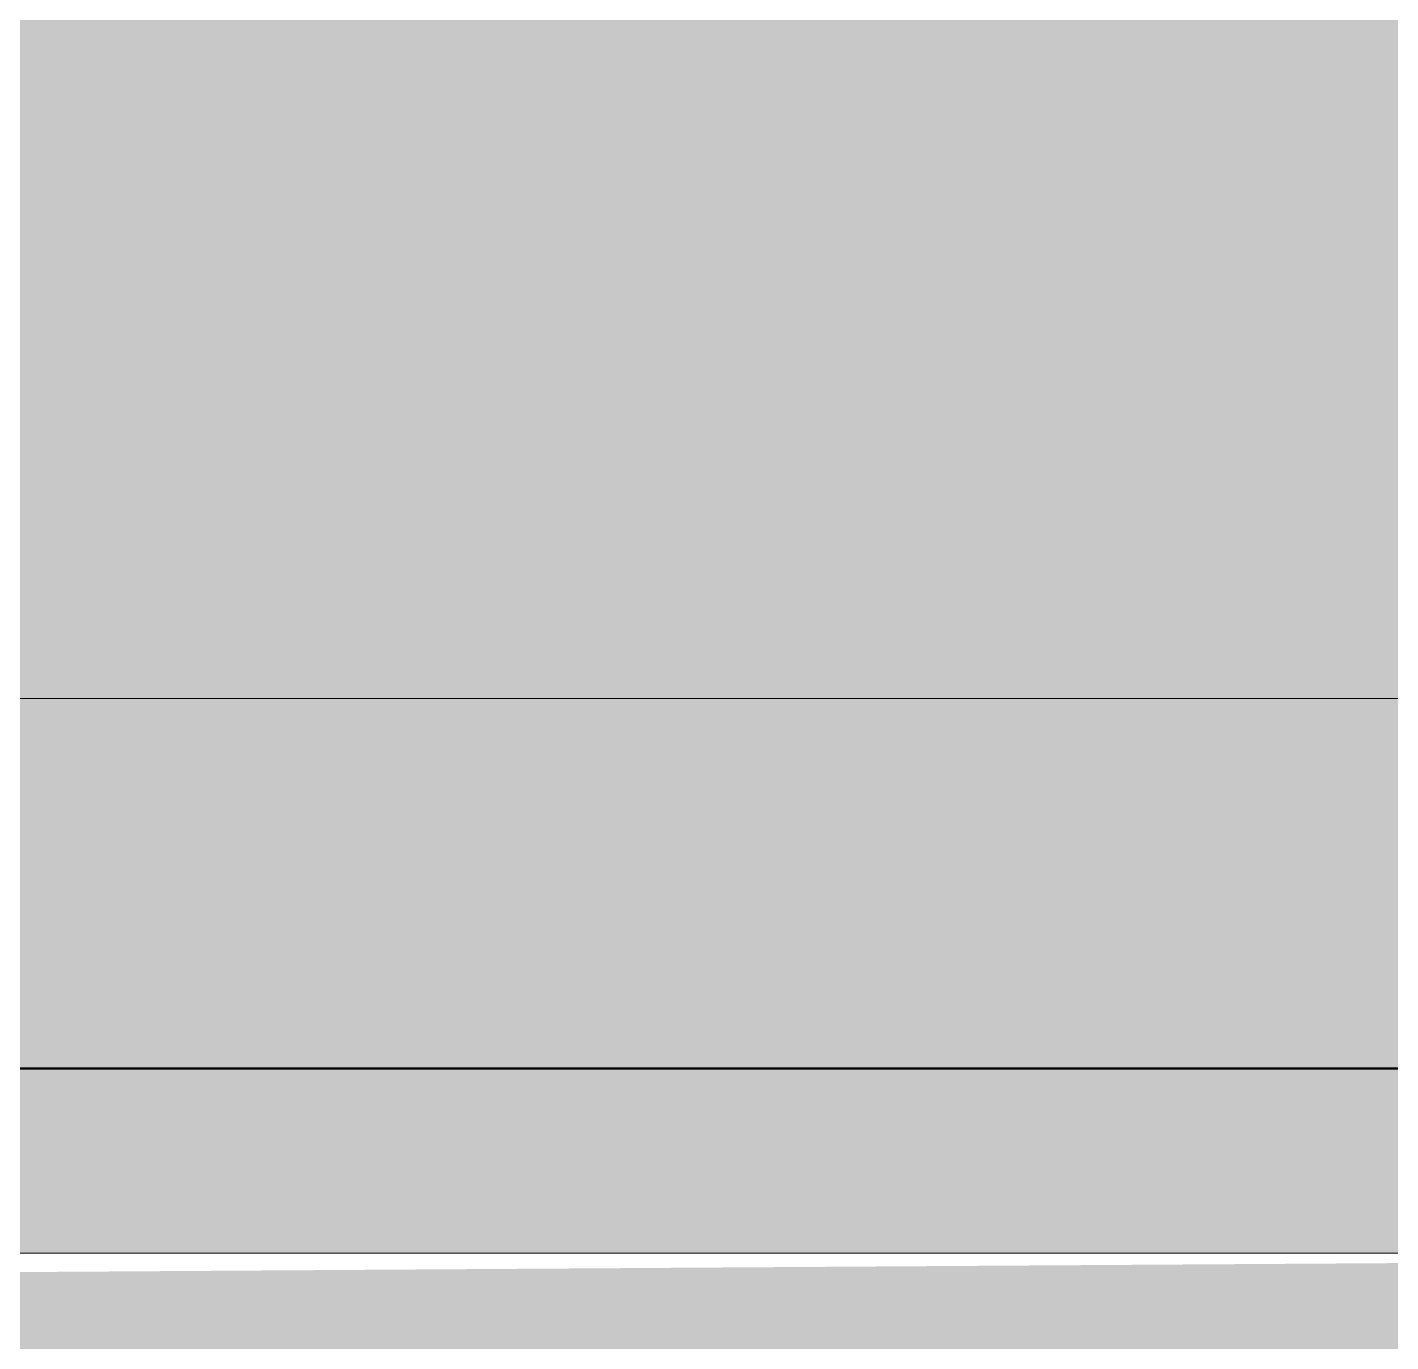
# Model space of a CAD drawing. Header units: millimetres. Extents: x -155050 to -36395, y -2753 to 7638.
# Drawn here: x -81505.84 to -81461.59, y -758.87 to -716.21 of the extents above; entities that cross this region are included whole.
import ezdxf

# ---------------------------------------------------------------- set-up
doc = ezdxf.new("R2010")
doc.units = ezdxf.units.MM
for name, pattern in [('IMPORT-DASHDOT', [11.176, 8.128, -1.524, 0, -1.524]), ('IMPORT-DASHED _2_', [9.652, 8.128, -1.524]), ('IMPORT-DĚLICÍ2 _2_', [15.875, 6.35, -3.175, 0, -3.175, 0, -3.175]), ('IMPORT-KANVBRDO', [20, 7, -6.5, 0, -6.5])]:
    doc.linetypes.add(name, pattern=pattern)
for name, color, linetype, lineweight, true_color in [('---1 - PBS PNP-1', 1, 'Continuous', 35, 0xff0000), ('00_pl_deštová voda oblast', 6, 'Continuous', 25, 0xff00ff), ('00_pL_hranice pozemku', 1, 'Continuous', 35, 0xff0000), ('00_pL_katastr-1', 150, 'Continuous', 35, 0x007fff), ('00_pL_KOTY 1500', 7, 'Continuous', 9, 0x260000), ('00_pL_objekt', 1, 'Continuous', 50, 0xff0000), ('00_pL_přípojka destova kanalizace-2', 7, 'Continuous', 35, 0x3f7f3f), ('212_HK_situace_03_dwg-1', 40, 'Continuous', 9, 0xffbf00), ('A-DOOR-5', 7, 'Continuous', 9, 0xf7f7ef), ('A-FLOR-LEVL-1', 7, 'Continuous', 9, 0x7f7f7f), ('hch budova-1', 7, 'Continuous', 9, 0x00a5a5), ('hch kanal-3', 30, 'IMPORT-KANVBRDO', 9, 0xff7f00), ('hch oploceni-1', 7, 'IMPORT-DĚLICÍ2 _2_', 9, 0x00a5a5), ('hch teren-1', 7, 'Continuous', 9, 0x00a5a5), ('hch tok-1', 7, 'Continuous', 9, 0x00a5a5), ('Obrys', 2, 'Continuous', 9, 0xffff00), ('Obrys-2', 1, 'IMPORT-DASHED _2_', 9, 0xff0000), ('Obrys-3', 5, 'Continuous', 9, 0x0000ff), ('Obrys-4', 5, 'IMPORT-DASHDOT', 9, 0x0000ff), ('PDF7_000 ISN KABELY NN', 9, 'Continuous', 9, 0x808080), ('PDF7_000 ISN SDĚL OPTIKA METALIKA CHRÁNIČKA PŘÍVOD', 9, 'Continuous', 9, 0x808080), ('PDF7_0V - Splašky výtlak zaměřeno', 9, 'Continuous', 9, 0x808080), ('PDF7_0V - Voda návrh', 9, 'Continuous', 9, 0x808080), ('PDF7_0V-návrh kanal dešťová', 7, 'Continuous', 9, 0x656565), ('PDF7_26', 9, 'Continuous', 9, 0x808080), ('PDF7_CKKOTY', 7, 'Continuous', 9, 0x260000), ('PDF7_GP Hraniční linie', 7, 'Continuous', 9, 0x0052a5), ('PDF7_GP Stromy', 7, 'Continuous', 9, 0x67a552), ('PDF7_GP Výšky bodů', 7, 'Continuous', 9, 0x0052a5), ('PDF7_ISS DEŠŤOVÁ KANALIZACE', 9, 'Continuous', 9, 0x808080), ('PDF7_POPIS_500', 1, 'Continuous', 9, 0xff0000), ('PDF7_Slezské Předměstí_646971$0$21900', 7, 'Continuous', 9, 0x002600), ('PDF7_VO_KABEL', 7, 'Continuous', 9, 0x7f6f3f), ('S-FSTN-1', 7, 'Continuous', 9, 0xbb502e), ('zed-1', 5, 'Continuous', 9, 0x0000ff)]:
    doc.layers.add(name, color=color, linetype=linetype, lineweight=lineweight, true_color=true_color)
for name, color, linetype, lineweight in [('0-1', 7, 'Continuous', 9), ('00_pL_KOTY', 7, 'Continuous', 9), ('00_pl_rozhrani ploch', 7, 'Continuous', 18), ('00_pL_stavajici objekty', 7, 'Continuous', 50), ('2966-1_navrh dispozice stroju-HK_02_dwg-1', 7, 'Continuous', 9), ('2966-1_navrh dispozice stroju-HK_dwg-1', 7, 'Continuous', 9), ('A-DOOR', 7, 'Continuous', 9), ('A-FLOR-LEVL', 7, 'Continuous', 9), ('HK_TEREN_SESAZENI_dwg-1', 7, 'Continuous', 9), ('Kóty', 7, 'Continuous', 9), ('PDF7_000 BOURÁNÍ', 7, 'Continuous', 9), ('S-FSTN', 7, 'Continuous', 9)]:
    doc.layers.add(name, color=color, linetype=linetype, lineweight=lineweight)

# ---------------------------------------------------------------- blocks, each defined once
blk = doc.blocks.new('Patní deska s ořezem - 388233-Řez 4')
at = {"layer": 'S-FSTN-1'}
for points in [[(-196863.289, -750), (-196843.19, -750), (-196843.19, -738), (-196995.69, -738), (-196995.056, -750), (-196868.19, -750)], [(-196907.211, -756), (-196868.19, -756), (-196868.19, -750), (-196995.69, -750), (-196995.056, -756), (-196951.133, -756)]]:
    blk.add_hatch(color=256, dxfattribs=at).paths.add_polyline_path(points)
at = {"layer": 'S-FSTN'}
for p, q in [((-196995.056, -738), (-196843.19, -738)), ((-196995.056, -750), (-196868.19, -750)), ((-196868.19, -756), (-196995.056, -756))]:
    blk.add_line(p, q, dxfattribs=at)
blk = doc.blocks.new('M_Vrata_ výsuvná_ sekční - 3000X4000 MM-499574-Řez 4')
at = {"layer": 'A-DOOR-5'}
blk.add_hatch(color=256, dxfattribs=at).paths.add_polyline_path([(-193437.349, -750), (-193133.19, -750), (-193133.19, -738), (-193008.091, -738), (-193008.091, -450), (-192979.197, -450), (-192979.197, 1700), (-192988.19, 1700), (-192988.19, 2750), (-196979.197, 2750), (-196979.197, -738), (-196843.19, -738), (-196843.19, -750), (-193788.728, -750)])
blk = doc.blocks.new('Rampa - Rampa-823350-Řez 4')
at = {"layer": 'A-FLOR-LEVL-1'}
blk.add_hatch(color=256, dxfattribs=at).paths.add_polyline_path([(-194491.485, -945.209), (-192988.19, -945.209), (-192988.19, -765.117), (-193008.091, -765.117), (-193008.091, -756), (-193108.19, -756), (-193108.19, -750), (-196868.19, -750), (-196868.19, -756), (-196988.19, -756.782), (-196988.19, -945.209), (-195896.998, -945.209)])
blk = doc.blocks.new('2966-1_navrh dispozice stroju-HK_dwg-867852-Řez 4')
at = {"layer": '0-1'}
for p, q in [((-194955.828, -750), (-197875.828, -750)), ((-197875.828, -750), (-194955.828, -750)), ((-194955.828, -750), (-197875.828, -750)), ((-197875.828, -750), (-196306.828, -750)), ((-194955.828, -750), (-197875.828, -750)), ((-194955.828, -750), (-197875.828, -750)), ((-194955.828, -750), (-197875.828, -750)), ((-194955.828, -750), (-197875.828, -750)), ((-194955.828, -750), (-197875.828, -750)), ((-194955.828, -750), (-197875.828, -750)), ((-194955.828, -750), (-197875.828, -750)), ((-194955.828, -750), (-197875.828, -750)), ((-194955.828, -750), (-197875.828, -750)), ((-194955.828, -750), (-197875.828, -750)), ((-194955.828, -750), (-197875.828, -750)), ((-194955.828, -750), (-197875.828, -750)), ((-197875.828, -750), (-194955.828, -750)), ((-196306.828, -750), (-197875.828, -750)), ((-194955.828, -750), (-197875.828, -750)), ((-194955.828, -750), (-197875.828, -750)), ((-194955.828, -750), (-197875.828, -750)), ((-194955.828, -750), (-197875.828, -750)), ((-194955.828, -750), (-197875.828, -750)), ((-194955.828, -750), (-197875.828, -750)), ((-194955.828, -750), (-197875.828, -750)), ((-194955.828, -750), (-197875.828, -750)), ((-194955.828, -750), (-197875.828, -750)), ((-194955.828, -750), (-197875.828, -750)), ((-194955.828, -750), (-197875.828, -750)), ((-194955.828, -750), (-197875.828, -750)), ((-197616.828, -750), (-194955.828, -750)), ((-197616.828, -750), (-194955.828, -750)), ((-196394.828, -750), (-197304.828, -750)), ((-197304.828, -750), (-196394.828, -750)), ((-197304.828, -750), (-196394.828, -750)), ((-197304.828, -750), (-196394.828, -750)), ((-196394.828, -750), (-197304.828, -750)), ((-197304.828, -750), (-196394.828, -750)), ((-197304.828, -750), (-196394.828, -750)), ((-197304.828, -750), (-196394.828, -750)), ((-197214.828, -750), (-196634.828, -750)), ((-196634.828, -750), (-197214.828, -750)), ((-197214.828, -750), (-196634.828, -750)), ((-196634.828, -750), (-197214.828, -750)), ((-196654.828, -750), (-197194.828, -750)), ((-196654.828, -750), (-197194.828, -750)), ((-196871.828, -750), (-197012.828, -750)), ((-197012.828, -750), (-196906.122, -750)), ((-196871.828, -750), (-197012.828, -750)), ((-197012.828, -750), (-196906.122, -750)), ((-196924.828, -750), (-196981.891, -750)), ((-196867.765, -750), (-196981.891, -750)), ((-196924.828, -750), (-196981.891, -750)), ((-196867.765, -750), (-196981.891, -750)), ((-196889.328, -750), (-196960.328, -750)), ((-196889.328, -750), (-196960.328, -750)), ((-196889.828, -750), (-196959.828, -750)), ((-196889.828, -750), (-196959.828, -750)), ((-196892.828, -750), (-196956.828, -750)), ((-196892.828, -750), (-196956.828, -750)), ((-196947.528, -750), (-196948.828, -750)), ((-196948.828, -750), (-196922.828, -750)), ((-196946.779, -750), (-196948.828, -750)), ((-196922.828, -750), (-196948.828, -750)), ((-196948.828, -750), (-196922.828, -750)), ((-196924.128, -750), (-196947.528, -750)), ((-196947.528, -750), (-196924.128, -750)), ((-196940.828, -750), (-196942.828, -750)), ((-196940.828, -750), (-196942.828, -750)), ((-196942.828, -750), (-196934.828, -750)), ((-196942.828, -750), (-196934.828, -750)), ((-196942.137, -750), (-196940.965, -750)), ((-196941.828, -750), (-196781.828, -750)), ((-196781.828, -750), (-196941.828, -750)), ((-196941.828, -750), (-196781.828, -750)), ((-196930.828, -750), (-196937.328, -750)), ((-196930.828, -750), (-196937.328, -750)), ((-196936.428, -750), (-196936.928, -750)), ((-196936.428, -750), (-196936.928, -750)), ((-196936.428, -750), (-196936.928, -750)), ((-196936.428, -750), (-196936.928, -750)), ((-196924.728, -750), (-196936.928, -750)), ((-196936.928, -750), (-196924.728, -750)), ((-196924.728, -750), (-196936.928, -750)), ((-196936.928, -750), (-196924.728, -750)), ((-196931.164, -750), (-196920.123, -750)), ((-196930.828, -750), (-196924.328, -750)), ((-196930.828, -750), (-196924.328, -750)), ((-196919.828, -750), (-196929.828, -750)), ((-196919.828, -750), (-196929.828, -750)), ((-196919.828, -750), (-196929.828, -750)), ((-196919.828, -750), (-196929.828, -750)), ((-196922.828, -750), (-196927.228, -750)), ((-196927.228, -750), (-196923.328, -750)), ((-196922.828, -750), (-196927.228, -750)), ((-196927.228, -750), (-196922.828, -750)), ((-196924.728, -750), (-196925.228, -750)), ((-196924.728, -750), (-196925.228, -750)), ((-196924.728, -750), (-196925.228, -750)), ((-196924.728, -750), (-196925.228, -750)), ((-196925.184, -750), (-196923.033, -750)), ((-196867.765, -750), (-196924.828, -750)), ((-196867.765, -750), (-196924.828, -750)), ((-196895.738, -750), (-196924.327, -750)), ((-196917.828, -750), (-196923.328, -750)), ((-196923.328, -750), (-196917.828, -750)), ((-196922.828, -750), (-196923.328, -750)), ((-196923.328, -750), (-196922.828, -750)), ((-196923.159, -750), (-196907.271, -750)), ((-196923.159, -750), (-196893.67, -750)), ((-196922.828, -750), (-196910.828, -750)), ((-196922.828, -750), (-196910.828, -750)), ((-196922.828, -750), (-196917.828, -750)), ((-196917.828, -750), (-196922.828, -750)), ((-196919.125, -750), (-196921.276, -750))]:
    blk.add_line(p, q, dxfattribs=at)
at = {"layer": '0-1', "flags": 128}
for points in [[(-196536.828, -750), (-196554.748, -750), (-197294.908, -750), (-197312.828, -750)], [(-196536.828, -750), (-196554.748, -750), (-197294.908, -750), (-197312.828, -750)], [(-197312.328, -750), (-197024.828, -750), (-196906.79, -750)], [(-196871.828, -750), (-197024.828, -750), (-197312.328, -750)], [(-197312.328, -750), (-197024.828, -750), (-196906.79, -750)], [(-196871.828, -750), (-197024.828, -750), (-197312.328, -750)], [(-197194.828, -750), (-196654.828, -750), (-196644.828, -750)], [(-197194.828, -750), (-196654.828, -750), (-196644.828, -750)], [(-197002.828, -750), (-196997.828, -750), (-196827.828, -750), (-196822.828, -750)], [(-197002.828, -750), (-196997.828, -750), (-196827.828, -750), (-196822.828, -750)], [(-197002.828, -750), (-196997.828, -750), (-196827.828, -750), (-196822.828, -750)], [(-197002.828, -750), (-196997.828, -750), (-196827.828, -750), (-196822.828, -750)], [(-196946.933, -750), (-196946.926, -750), (-196947.528, -750)], [(-196941.618, -750), (-196941.99, -750), (-196941.983, -750)], [(-196781.828, -750), (-196782.828, -750), (-196940.828, -750), (-196941.828, -750)], [(-196824.828, -750), (-196830.828, -750), (-196934.828, -750), (-196940.828, -750)], [(-196824.828, -750), (-196830.828, -750), (-196934.828, -750), (-196940.828, -750)], [(-196937.328, -750), (-196934.078, -750), (-196930.828, -750), (-196927.578, -750), (-196924.328, -750)], [(-196924.328, -750), (-196927.578, -750), (-196934.078, -750), (-196937.328, -750)], [(-196937.328, -750), (-196934.078, -750), (-196930.828, -750), (-196927.578, -750), (-196924.328, -750)], [(-196924.328, -750), (-196927.578, -750), (-196934.078, -750), (-196937.328, -750)], [(-196822.828, -750), (-196830.828, -750), (-196934.828, -750)], [(-196822.828, -750), (-196830.828, -750), (-196934.828, -750)], [(-196924.327, -750), (-196922.749, -750), (-196894.161, -750)], [(-196910.628, -750), (-196910.828, -750), (-196922.828, -750)]]:
    blk.add_lwpolyline(points, dxfattribs=at)
at = {"layer": '0-1'}
for points, knots in [([(-196941.983, -750), (-196941.983, -750), (-196942.008, -750), (-196942.084, -750), (-196942.161, -750), (-196942.254, -750), (-196942.361, -750), (-196942.477, -750), (-196942.6, -750), (-196942.729, -750), (-196942.86, -750), (-196942.993, -750), (-196943.126, -750), (-196943.258, -750), (-196943.39, -750), (-196943.52, -750), (-196943.649, -750), (-196943.776, -750), (-196943.902, -750), (-196944.027, -750), (-196944.151, -750), (-196944.274, -750), (-196944.397, -750), (-196944.519, -750), (-196944.642, -750), (-196944.765, -750), (-196944.889, -750), (-196945.014, -750), (-196945.14, -750), (-196945.267, -750), (-196945.396, -750), (-196945.526, -750), (-196945.658, -750), (-196945.79, -750), (-196945.923, -750), (-196946.056, -750), (-196946.187, -750), (-196946.316, -750), (-196946.439, -750), (-196946.556, -750), (-196946.662, -750), (-196946.755, -750), (-196946.832, -750), (-196946.909, -750), (-196946.933, -750), (-196946.933, -750)], [0, 0, 0, 0, 0.051648, 0.07743, 0.103121, 0.128643, 0.1539, 0.178793, 0.203228, 0.227133, 0.250455, 0.273168, 0.295266, 0.316763, 0.337688, 0.358085, 0.378003, 0.397498, 0.416632, 0.435469, 0.454073, 0.472511, 0.490848, 0.509152, 0.527489, 0.545927, 0.564531, 0.583368, 0.602502, 0.621997, 0.641915, 0.662312, 0.683237, 0.704734, 0.726832, 0.749545, 0.772867, 0.796772, 0.821207, 0.8461, 0.871357, 0.896879, 0.92257, 0.948352, 1, 1, 1, 1]), ([(-196943.478, -750), (-196943.577, -750), (-196943.718, -750), (-196943.902, -750), (-196944.027, -750), (-196944.151, -750), (-196944.274, -750), (-196944.397, -750), (-196944.519, -750), (-196944.642, -750), (-196944.765, -750), (-196944.889, -750), (-196945.014, -750), (-196945.14, -750), (-196945.267, -750), (-196945.396, -750), (-196945.526, -750), (-196945.658, -750), (-196945.79, -750), (-196945.923, -750), (-196946.056, -750), (-196946.187, -750), (-196946.316, -750), (-196946.439, -750), (-196946.556, -750), (-196946.662, -750), (-196946.755, -750), (-196946.832, -750), (-196946.909, -750), (-196946.933, -750), (-196946.933, -750)], [0, 0, 0, 0, 0.071222, 0.100718, 0.129755, 0.158434, 0.186856, 0.215124, 0.24334, 0.271608, 0.30003, 0.328709, 0.357746, 0.387242, 0.417295, 0.447999, 0.479441, 0.511699, 0.544837, 0.578902, 0.613914, 0.649866, 0.686716, 0.724385, 0.762757, 0.801692, 0.841036, 0.88064, 0.920383, 1, 1, 1, 1]), ([(-196946.933, -750), (-196946.933, -750), (-196946.925, -750), (-196946.889, -750), (-196946.832, -750), (-196946.755, -750), (-196946.662, -750), (-196946.556, -750), (-196946.439, -750), (-196946.316, -750), (-196946.187, -750), (-196946.056, -750), (-196945.923, -750), (-196945.79, -750), (-196945.658, -750), (-196945.526, -750), (-196945.396, -750), (-196945.267, -750), (-196945.14, -750), (-196945.014, -750), (-196944.889, -750), (-196944.765, -750), (-196944.642, -750), (-196944.519, -750), (-196944.397, -750), (-196944.274, -750), (-196944.151, -750), (-196944.027, -750), (-196943.902, -750), (-196943.776, -750), (-196943.649, -750), (-196943.52, -750), (-196943.39, -750), (-196943.258, -750), (-196943.126, -750), (-196942.993, -750), (-196942.86, -750), (-196942.729, -750), (-196942.6, -750), (-196942.477, -750), (-196942.361, -750), (-196942.254, -750), (-196942.161, -750), (-196942.084, -750), (-196942.027, -750), (-196941.991, -750), (-196941.983, -750), (-196941.983, -750)], [0.5, 0.5, 0.5, 0.5, 0.5129146, 0.525824, 0.5387148, 0.5515604, 0.5643215, 0.5769502, 0.5893964, 0.6016142, 0.6135665, 0.6252277, 0.636584, 0.6476329, 0.6583813, 0.6688442, 0.6790425, 0.6890013, 0.6987491, 0.7083162, 0.7177346, 0.7270366, 0.7362553, 0.745424, 0.754576, 0.7637447, 0.7729634, 0.7822654, 0.7916838, 0.8012509, 0.8109987, 0.8209575, 0.8311558, 0.8416187, 0.8523671, 0.863416, 0.8747723, 0.8864335, 0.8983858, 0.9106036, 0.9230498, 0.9356785, 0.9484396, 0.9612852, 0.974176, 0.9870854, 1, 1, 1, 1]), ([(-196941.983, -750), (-196941.983, -750), (-196941.991, -750), (-196942.027, -750), (-196942.084, -750), (-196942.161, -750), (-196942.254, -750), (-196942.361, -750), (-196942.477, -750), (-196942.6, -750), (-196942.729, -750), (-196942.86, -750), (-196942.993, -750), (-196943.126, -750), (-196943.258, -750), (-196943.39, -750), (-196943.52, -750), (-196943.649, -750), (-196943.776, -750), (-196943.902, -750), (-196944.027, -750), (-196944.151, -750), (-196944.274, -750), (-196944.397, -750), (-196944.519, -750), (-196944.642, -750), (-196944.765, -750), (-196944.889, -750), (-196945.014, -750), (-196945.14, -750), (-196945.267, -750), (-196945.396, -750), (-196945.526, -750), (-196945.658, -750), (-196945.79, -750), (-196945.923, -750), (-196946.056, -750), (-196946.187, -750), (-196946.316, -750), (-196946.439, -750), (-196946.556, -750), (-196946.662, -750), (-196946.755, -750), (-196946.832, -750), (-196946.889, -750), (-196946.925, -750), (-196946.933, -750), (-196946.933, -750)], [0, 0, 0, 0, 0.0129146, 0.025824, 0.0387148, 0.0515604, 0.0643215, 0.0769502, 0.0893964, 0.1016142, 0.1135665, 0.1252277, 0.136584, 0.1476329, 0.1583813, 0.1688442, 0.1790425, 0.1890013, 0.1987491, 0.2083162, 0.2177346, 0.2270366, 0.2362553, 0.245424, 0.254576, 0.2637447, 0.2729634, 0.2822654, 0.2916838, 0.3012509, 0.3109987, 0.3209575, 0.3311558, 0.3416187, 0.3523671, 0.363416, 0.3747723, 0.3864335, 0.3983858, 0.4106036, 0.4230498, 0.4356785, 0.4484396, 0.4612852, 0.474176, 0.4870854, 0.5, 0.5, 0.5, 0.5]), ([(-196942.918, -750), (-196942.986, -750), (-196943.099, -750), (-196943.258, -750), (-196943.39, -750), (-196943.52, -750), (-196943.649, -750), (-196943.776, -750), (-196943.902, -750), (-196944.027, -750), (-196944.151, -750), (-196944.274, -750), (-196944.397, -750), (-196944.519, -750), (-196944.642, -750), (-196944.765, -750), (-196944.889, -750), (-196945.014, -750), (-196945.14, -750), (-196945.267, -750), (-196945.396, -750), (-196945.526, -750), (-196945.658, -750), (-196945.79, -750), (-196945.923, -750), (-196946.056, -750), (-196946.187, -750), (-196946.316, -750), (-196946.439, -750), (-196946.556, -750), (-196946.662, -750), (-196946.755, -750), (-196946.832, -750), (-196946.889, -750), (-196946.925, -750), (-196946.937, -750), (-196946.925, -750), (-196946.889, -750), (-196946.832, -750), (-196946.755, -750), (-196946.662, -750), (-196946.556, -750), (-196946.439, -750), (-196946.316, -750), (-196946.187, -750), (-196946.056, -750), (-196945.923, -750), (-196945.79, -750), (-196945.658, -750), (-196945.526, -750), (-196945.396, -750), (-196945.267, -750), (-196945.14, -750), (-196945.014, -750), (-196944.889, -750), (-196944.765, -750), (-196944.642, -750), (-196944.519, -750), (-196944.397, -750), (-196944.274, -750), (-196944.151, -750), (-196944.027, -750), (-196943.902, -750), (-196943.776, -750), (-196943.649, -750), (-196943.52, -750), (-196943.39, -750), (-196943.258, -750), (-196943.126, -750), (-196942.993, -750), (-196942.86, -750), (-196942.729, -750), (-196942.6, -750), (-196942.477, -750), (-196942.361, -750), (-196942.254, -750), (-196942.161, -750), (-196942.084, -750), (-196942.008, -750), (-196941.983, -750), (-196941.983, -750)], [0, 0, 0, 0, 0.020157, 0.032513, 0.044541, 0.056264, 0.067712, 0.078918, 0.089916, 0.100743, 0.111436, 0.122034, 0.132573, 0.143094, 0.153634, 0.164232, 0.174925, 0.185752, 0.19675, 0.207955, 0.219403, 0.231127, 0.243155, 0.25551, 0.268212, 0.281266, 0.294672, 0.308412, 0.322457, 0.336764, 0.351281, 0.365951, 0.380718, 0.395536, 0.410376, 0.425223, 0.440069, 0.454909, 0.469727, 0.484494, 0.499164, 0.513681, 0.527989, 0.542034, 0.555773, 0.569179, 0.582233, 0.594935, 0.607291, 0.619318, 0.631042, 0.64249, 0.653696, 0.664694, 0.67552, 0.686214, 0.696811, 0.707351, 0.717872, 0.728412, 0.739009, 0.749702, 0.760529, 0.771527, 0.782733, 0.794181, 0.805904, 0.817932, 0.830288, 0.842989, 0.856044, 0.869449, 0.883189, 0.897234, 0.911542, 0.926059, 0.940729, 0.955495, 0.970314, 1, 1, 1, 1]), ([(-196928.329, -750), (-196928.424, -750), (-196928.634, -750), (-196929.017, -750), (-196929.345, -750), (-196929.704, -750), (-196930.086, -750), (-196930.483, -750), (-196930.889, -750), (-196931.299, -750), (-196931.71, -750), (-196932.12, -750), (-196932.527, -750), (-196932.929, -750), (-196933.328, -750), (-196933.721, -750), (-196934.111, -750), (-196934.496, -750), (-196934.879, -750), (-196935.26, -750), (-196935.639, -750), (-196936.017, -750), (-196936.397, -750), (-196936.777, -750), (-196937.16, -750), (-196937.546, -750), (-196937.935, -750), (-196938.329, -750), (-196938.727, -750), (-196939.129, -750), (-196939.536, -750), (-196939.946, -750), (-196940.357, -750), (-196940.768, -750), (-196941.173, -750), (-196941.57, -750), (-196941.952, -750), (-196942.311, -750), (-196942.639, -750), (-196942.927, -750), (-196943.165, -750), (-196943.402, -750), (-196943.478, -750), (-196943.478, -750)], [0, 0, 0, 0, 0.053614, 0.080545, 0.107196, 0.133463, 0.159247, 0.184471, 0.209081, 0.233048, 0.256365, 0.279049, 0.301129, 0.322652, 0.343669, 0.364241, 0.384431, 0.404308, 0.423939, 0.443394, 0.462743, 0.482058, 0.501407, 0.520862, 0.540493, 0.56037, 0.58056, 0.601132, 0.622149, 0.643672, 0.665752, 0.688436, 0.711753, 0.73572, 0.760329, 0.785554, 0.811338, 0.837604, 0.864256, 0.891187, 0.918296, 0.945501, 1, 1, 1, 1]), ([(-196930.027, -750), (-196930.3, -750), (-196930.72, -750), (-196931.299, -750), (-196931.71, -750), (-196932.12, -750), (-196932.527, -750), (-196932.929, -750), (-196933.328, -750), (-196933.721, -750), (-196934.111, -750), (-196934.496, -750), (-196934.879, -750), (-196935.26, -750), (-196935.639, -750), (-196936.017, -750), (-196936.397, -750), (-196936.777, -750), (-196937.16, -750), (-196937.546, -750), (-196937.935, -750), (-196938.329, -750), (-196938.727, -750), (-196939.129, -750), (-196939.536, -750), (-196939.946, -750), (-196940.357, -750), (-196940.768, -750), (-196941.173, -750), (-196941.57, -750), (-196941.952, -750), (-196942.311, -750), (-196942.639, -750), (-196942.927, -750), (-196943.165, -750), (-196943.343, -750), (-196943.453, -750), (-196943.491, -750), (-196943.453, -750), (-196943.343, -750), (-196943.165, -750), (-196942.927, -750), (-196942.639, -750), (-196942.311, -750), (-196941.952, -750), (-196941.57, -750), (-196941.173, -750), (-196940.768, -750), (-196940.357, -750), (-196939.946, -750), (-196939.536, -750), (-196939.129, -750), (-196938.727, -750), (-196938.329, -750), (-196937.935, -750), (-196937.546, -750), (-196937.16, -750), (-196936.777, -750), (-196936.397, -750), (-196936.017, -750), (-196935.639, -750), (-196935.26, -750), (-196934.879, -750), (-196934.496, -750), (-196934.111, -750), (-196933.721, -750), (-196933.24, -750), (-196932.891, -750), (-196932.675, -750)], [0, 0, 0, 0, 0.035264, 0.050865, 0.066043, 0.080809, 0.095182, 0.109192, 0.122872, 0.136263, 0.149406, 0.162344, 0.175123, 0.187787, 0.200382, 0.212955, 0.22555, 0.238214, 0.250993, 0.263931, 0.277074, 0.290465, 0.304146, 0.318155, 0.332529, 0.347294, 0.362472, 0.378073, 0.394092, 0.410512, 0.427296, 0.444393, 0.461742, 0.479272, 0.496919, 0.514627, 0.532361, 0.550103, 0.567844, 0.585578, 0.603287, 0.620933, 0.638463, 0.655812, 0.67291, 0.689694, 0.706113, 0.722133, 0.737733, 0.752911, 0.767677, 0.78205, 0.79606, 0.809741, 0.823132, 0.836274, 0.849213, 0.861991, 0.874655, 0.887251, 0.899823, 0.912418, 0.925082, 0.937861, 0.950799, 0.963942, 0.977333, 1, 1, 1, 1]), ([(-196941.983, -750), (-196941.983, -750), (-196941.983, -750), (-196941.984, -750), (-196941.985, -750), (-196941.987, -750), (-196941.988, -750), (-196941.99, -750), (-196941.992, -750), (-196941.995, -750), (-196941.998, -750), (-196942, -750)], [0, 0, 0, 0, 0.181821, 0.272731, 0.363641, 0.454552, 0.545461, 0.636371, 0.72728, 0.818188, 1, 1, 1, 1]), ([(-196910.984, -750), (-196911.042, -750), (-196911.181, -750), (-196911.434, -750), (-196911.771, -750), (-196912.177, -750), (-196912.632, -750), (-196913.106, -750), (-196913.649, -750), (-196914.315, -750), (-196915.155, -750), (-196916.097, -750), (-196917.066, -750), (-196917.993, -750), (-196918.869, -750), (-196919.691, -750), (-196920.461, -750), (-196921.179, -750), (-196921.884, -750), (-196922.605, -750), (-196923.369, -750), (-196924.138, -750), (-196924.882, -750), (-196925.578, -750), (-196926.236, -750), (-196926.865, -750), (-196927.472, -750), (-196928.064, -750), (-196928.646, -750), (-196929.221, -750), (-196929.766, -750), (-196930.261, -750), (-196930.687, -750), (-196931.067, -750), (-196931.417, -750), (-196931.749, -750), (-196932.055, -750), (-196932.323, -750), (-196932.537, -750), (-196932.678, -750), (-196932.722, -750), (-196932.671, -750), (-196932.561, -750), (-196932.419, -750), (-196932.252, -750), (-196932.043, -750), (-196931.806, -750), (-196931.566, -750), (-196931.354, -750), (-196931.222, -750), (-196931.164, -750)], [0, 0, 0, 0, 0.0034576, 0.0080727, 0.0138547, 0.0208152, 0.0278097, 0.0348394, 0.041899, 0.0513324, 0.0630819, 0.0770406, 0.0907088, 0.1039618, 0.1167129, 0.1289154, 0.1405568, 0.1516503, 0.1622267, 0.173889, 0.1865478, 0.2001564, 0.2131453, 0.2256785, 0.2379131, 0.25, 0.2620869, 0.2743215, 0.2868547, 0.2998436, 0.3134522, 0.326111, 0.3377733, 0.3483497, 0.3594432, 0.3710846, 0.3832871, 0.3960382, 0.4092912, 0.4229594, 0.4369181, 0.4486676, 0.458101, 0.4651606, 0.4721903, 0.4791848, 0.4861453, 0.4919273, 0.4965424, 0.5, 0.5, 0.5, 0.5]), ([(-196931.164, -750), (-196931.106, -750), (-196930.967, -750), (-196930.714, -750), (-196930.377, -750), (-196929.971, -750), (-196929.516, -750), (-196929.042, -750), (-196928.499, -750), (-196927.833, -750), (-196926.993, -750), (-196926.051, -750), (-196925.082, -750), (-196924.155, -750), (-196923.279, -750), (-196922.456, -750), (-196921.687, -750), (-196920.968, -750), (-196920.264, -750), (-196919.543, -750), (-196918.778, -750), (-196918.01, -750), (-196917.266, -750), (-196916.57, -750), (-196915.912, -750), (-196915.283, -750), (-196914.676, -750), (-196914.084, -750), (-196913.502, -750), (-196912.927, -750), (-196912.382, -750), (-196911.887, -750), (-196911.461, -750), (-196911.081, -750), (-196910.731, -750), (-196910.399, -750), (-196910.093, -750), (-196909.825, -750), (-196909.611, -750), (-196909.47, -750), (-196909.425, -750), (-196909.477, -750), (-196909.587, -750), (-196909.729, -750), (-196909.896, -750), (-196910.105, -750), (-196910.341, -750), (-196910.582, -750), (-196910.794, -750), (-196910.926, -750), (-196910.984, -750)], [0.5, 0.5, 0.5, 0.5, 0.5034576, 0.5080727, 0.5138547, 0.5208152, 0.5278097, 0.5348394, 0.541899, 0.5513324, 0.5630819, 0.5770406, 0.5907088, 0.6039618, 0.6167129, 0.6289154, 0.6405568, 0.6516503, 0.6622267, 0.673889, 0.6865478, 0.7001564, 0.7131453, 0.7256785, 0.7379131, 0.75, 0.7620869, 0.7743215, 0.7868547, 0.7998436, 0.8134522, 0.826111, 0.8377733, 0.8483497, 0.8594432, 0.8710846, 0.8832871, 0.8960382, 0.9092912, 0.9229594, 0.9369181, 0.9486676, 0.958101, 0.9651606, 0.9721903, 0.9791848, 0.9861453, 0.9919273, 0.9965424, 1, 1, 1, 1]), ([(-196924.723, -750), (-196924.723, -750), (-196924.748, -750), (-196924.824, -750), (-196924.901, -750), (-196924.994, -750), (-196925.101, -750), (-196925.217, -750), (-196925.34, -750), (-196925.469, -750), (-196925.6, -750), (-196925.733, -750), (-196925.866, -750), (-196925.998, -750), (-196926.13, -750), (-196926.26, -750), (-196926.389, -750), (-196926.516, -750), (-196926.642, -750), (-196926.767, -750), (-196926.891, -750), (-196927.014, -750), (-196927.137, -750), (-196927.259, -750), (-196927.382, -750), (-196927.505, -750), (-196927.629, -750), (-196927.754, -750), (-196927.88, -750), (-196928.007, -750), (-196928.136, -750), (-196928.266, -750), (-196928.398, -750), (-196928.53, -750), (-196928.663, -750), (-196928.796, -750), (-196928.927, -750), (-196929.056, -750), (-196929.179, -750), (-196929.296, -750), (-196929.402, -750), (-196929.495, -750), (-196929.572, -750), (-196929.649, -750), (-196929.673, -750), (-196929.673, -750)], [0, 0, 0, 0, 0.051648, 0.07743, 0.103121, 0.128643, 0.1539, 0.178793, 0.203228, 0.227133, 0.250455, 0.273168, 0.295266, 0.316763, 0.337688, 0.358085, 0.378003, 0.397498, 0.416632, 0.435469, 0.454073, 0.472511, 0.490848, 0.509152, 0.527489, 0.545927, 0.564531, 0.583368, 0.602502, 0.621997, 0.641915, 0.662312, 0.683237, 0.704734, 0.726832, 0.749545, 0.772867, 0.796772, 0.821207, 0.8461, 0.871357, 0.896879, 0.92257, 0.948352, 1, 1, 1, 1]), ([(-196924.794, -750), (-196924.823, -750), (-196924.884, -750), (-196924.994, -750), (-196925.101, -750), (-196925.217, -750), (-196925.34, -750), (-196925.469, -750), (-196925.6, -750), (-196925.733, -750), (-196925.866, -750), (-196925.998, -750), (-196926.13, -750), (-196926.26, -750), (-196926.389, -750), (-196926.516, -750), (-196926.642, -750), (-196926.767, -750), (-196926.891, -750), (-196927.014, -750), (-196927.137, -750), (-196927.259, -750), (-196927.382, -750), (-196927.505, -750), (-196927.629, -750), (-196927.754, -750), (-196927.88, -750), (-196928.007, -750), (-196928.136, -750), (-196928.266, -750), (-196928.398, -750), (-196928.53, -750), (-196928.663, -750), (-196928.796, -750), (-196928.927, -750), (-196929.056, -750), (-196929.179, -750), (-196929.296, -750), (-196929.402, -750), (-196929.495, -750), (-196929.572, -750), (-196929.629, -750), (-196929.665, -750), (-196929.677, -750), (-196929.665, -750), (-196929.629, -750), (-196929.572, -750), (-196929.495, -750), (-196929.402, -750), (-196929.296, -750), (-196929.179, -750), (-196929.056, -750), (-196928.927, -750), (-196928.796, -750), (-196928.663, -750), (-196928.53, -750), (-196928.398, -750), (-196928.266, -750), (-196928.136, -750), (-196928.007, -750), (-196927.88, -750), (-196927.754, -750), (-196927.629, -750), (-196927.505, -750), (-196927.361, -750), (-196927.259, -750), (-196927.197, -750)], [0, 0, 0, 0, 0.027624, 0.045389, 0.06297, 0.080296, 0.097304, 0.113943, 0.130177, 0.145986, 0.161367, 0.17633, 0.190896, 0.205093, 0.218956, 0.232526, 0.245845, 0.258956, 0.271905, 0.284739, 0.297503, 0.310243, 0.323007, 0.33584, 0.34879, 0.361901, 0.37522, 0.388789, 0.402653, 0.41685, 0.431416, 0.446379, 0.46176, 0.477569, 0.493803, 0.510441, 0.52745, 0.544776, 0.562357, 0.580122, 0.598004, 0.615949, 0.63392, 0.651899, 0.669877, 0.687849, 0.705794, 0.723676, 0.741441, 0.759022, 0.776348, 0.793356, 0.809995, 0.826229, 0.842038, 0.857419, 0.872382, 0.886948, 0.901145, 0.915008, 0.928578, 0.941897, 0.955008, 0.967958, 0.980791, 1, 1, 1, 1]), ([(-196921.276, -750), (-196921.287, -750), (-196921.314, -750), (-196921.363, -750), (-196921.428, -750), (-196921.507, -750), (-196921.595, -750), (-196921.687, -750), (-196921.792, -750), (-196921.921, -750), (-196922.083, -750), (-196922.266, -750), (-196922.454, -750), (-196922.633, -750), (-196922.803, -750), (-196922.962, -750), (-196923.111, -750), (-196923.25, -750), (-196923.387, -750), (-196923.526, -750), (-196923.674, -750), (-196923.823, -750), (-196923.967, -750), (-196924.102, -750), (-196924.229, -750), (-196924.351, -750), (-196924.469, -750), (-196924.584, -750), (-196924.696, -750), (-196924.807, -750), (-196924.913, -750), (-196925.009, -750), (-196925.092, -750), (-196925.165, -750), (-196925.233, -750), (-196925.297, -750), (-196925.356, -750), (-196925.408, -750), (-196925.45, -750), (-196925.477, -750), (-196925.486, -750), (-196925.476, -750), (-196925.454, -750), (-196925.427, -750), (-196925.395, -750), (-196925.354, -750), (-196925.308, -750), (-196925.262, -750), (-196925.221, -750), (-196925.195, -750), (-196925.184, -750)], [0, 0, 0, 0, 0.0034576, 0.0080727, 0.0138547, 0.0208152, 0.0278097, 0.0348394, 0.041899, 0.0513324, 0.0630819, 0.0770406, 0.0907088, 0.1039618, 0.1167129, 0.1289154, 0.1405568, 0.1516503, 0.1622267, 0.173889, 0.1865478, 0.2001564, 0.2131453, 0.2256785, 0.2379131, 0.25, 0.2620869, 0.2743215, 0.2868547, 0.2998436, 0.3134522, 0.326111, 0.3377733, 0.3483497, 0.3594432, 0.3710846, 0.3832871, 0.3960382, 0.4092912, 0.4229594, 0.4369181, 0.4486676, 0.458101, 0.4651606, 0.4721903, 0.4791848, 0.4861453, 0.4919273, 0.4965424, 0.5, 0.5, 0.5, 0.5]), ([(-196925.184, -750), (-196925.173, -750), (-196925.146, -750), (-196925.097, -750), (-196925.032, -750), (-196924.953, -750), (-196924.865, -750), (-196924.773, -750), (-196924.668, -750), (-196924.539, -750), (-196924.376, -750), (-196924.194, -750), (-196924.006, -750), (-196923.827, -750), (-196923.657, -750), (-196923.498, -750), (-196923.349, -750), (-196923.209, -750), (-196923.073, -750), (-196922.933, -750), (-196922.785, -750), (-196922.636, -750), (-196922.492, -750), (-196922.358, -750), (-196922.23, -750), (-196922.108, -750), (-196921.991, -750), (-196921.876, -750), (-196921.763, -750), (-196921.652, -750), (-196921.546, -750), (-196921.451, -750), (-196921.368, -750), (-196921.295, -750), (-196921.227, -750), (-196921.162, -750), (-196921.103, -750), (-196921.051, -750), (-196921.01, -750), (-196920.983, -750), (-196920.974, -750), (-196920.984, -750), (-196921.005, -750), (-196921.033, -750), (-196921.065, -750), (-196921.105, -750), (-196921.151, -750), (-196921.198, -750), (-196921.239, -750), (-196921.264, -750), (-196921.276, -750)], [0.5, 0.5, 0.5, 0.5, 0.5034576, 0.5080727, 0.5138547, 0.5208152, 0.5278097, 0.5348394, 0.541899, 0.5513324, 0.5630819, 0.5770406, 0.5907088, 0.6039618, 0.6167129, 0.6289154, 0.6405568, 0.6516503, 0.6622267, 0.673889, 0.6865478, 0.7001564, 0.7131453, 0.7256785, 0.7379131, 0.75, 0.7620869, 0.7743215, 0.7868547, 0.7998436, 0.8134522, 0.826111, 0.8377733, 0.8483497, 0.8594432, 0.8710846, 0.8832871, 0.8960382, 0.9092912, 0.9229594, 0.9369181, 0.9486676, 0.958101, 0.9651606, 0.9721903, 0.9791848, 0.9861453, 0.9919273, 0.9965424, 1, 1, 1, 1]), ([(-196923.033, -750), (-196923.007, -750), (-196922.959, -750), (-196922.881, -750), (-196922.802, -750), (-196922.714, -750), (-196922.622, -750), (-196922.517, -750), (-196922.388, -750), (-196922.225, -750), (-196922.043, -750), (-196921.855, -750), (-196921.676, -750), (-196921.506, -750), (-196921.347, -750), (-196921.198, -750), (-196921.058, -750), (-196920.922, -750), (-196920.782, -750), (-196920.634, -750), (-196920.485, -750), (-196920.341, -750), (-196920.207, -750), (-196920.079, -750), (-196919.957, -750), (-196919.84, -750), (-196919.725, -750), (-196919.612, -750), (-196919.501, -750), (-196919.396, -750), (-196919.3, -750), (-196919.217, -750), (-196919.144, -750), (-196919.076, -750), (-196919.011, -750), (-196918.952, -750), (-196918.9, -750), (-196918.859, -750), (-196918.832, -750), (-196918.823, -750), (-196918.833, -750), (-196918.854, -750), (-196918.882, -750), (-196918.914, -750), (-196918.955, -750), (-196919, -750), (-196919.056, -750), (-196919.099, -750), (-196919.125, -750)], [0, 0, 0, 0, 0.016145, 0.02771, 0.04163, 0.055619, 0.069679, 0.083798, 0.102665, 0.126164, 0.154081, 0.181418, 0.207924, 0.233426, 0.257831, 0.281114, 0.303301, 0.324454, 0.347778, 0.373096, 0.400313, 0.426291, 0.451358, 0.475827, 0.500001, 0.524174, 0.548644, 0.57371, 0.599688, 0.626905, 0.652223, 0.675547, 0.6967, 0.718887, 0.74217, 0.766575, 0.792077, 0.818583, 0.84592, 0.873837, 0.897336, 0.916203, 0.930322, 0.944382, 0.958371, 0.972292, 0.983856, 1, 1, 1, 1]), ([(-196920.123, -750), (-196919.987, -750), (-196919.74, -750), (-196919.336, -750), (-196918.929, -750), (-196918.475, -750), (-196918.001, -750), (-196917.457, -750), (-196916.792, -750), (-196915.952, -750), (-196915.01, -750), (-196914.041, -750), (-196913.114, -750), (-196912.238, -750), (-196911.415, -750), (-196910.646, -750), (-196909.927, -750), (-196909.223, -750), (-196908.502, -750), (-196907.737, -750), (-196906.968, -750), (-196906.225, -750), (-196905.529, -750), (-196904.871, -750), (-196904.242, -750), (-196903.518, -750), (-196903.022, -750), (-196902.727, -750)], [0, 0, 0, 0, 0.028702, 0.049259, 0.074007, 0.098875, 0.123869, 0.148969, 0.182508, 0.224283, 0.273912, 0.322508, 0.369628, 0.414964, 0.458349, 0.499739, 0.539181, 0.576785, 0.618249, 0.663257, 0.711641, 0.757822, 0.802383, 0.845882, 0.888856, 0.93183, 1, 1, 1, 1])]:
    blk.add_open_spline(points, degree=3, knots=knots, dxfattribs=at)
at = {"layer": 'Kóty'}
blk.add_line((-181940.69, -750), (-198730.69, -750), dxfattribs=at)
at = {"layer": 'Obrys'}
for p, q in [((-179030.835, -750), (-201519.052, -750)), ((-179030.835, -750), (-201519.052, -750)), ((-201519.052, -750), (-179030.835, -750)), ((-196690.525, -750), (-198576.828, -750)), ((-198576.828, -750), (-192459.69, -750)), ((-192459.69, -750), (-198576.828, -750)), ((-196690.525, -750), (-198576.828, -750))]:
    blk.add_line(p, q, dxfattribs=at)
at = {"layer": 'Obrys-2'}
for p, q in [((-192186.551, -750), (-198905.69, -750)), ((-198905.69, -750), (-192186.551, -750))]:
    blk.add_line(p, q, dxfattribs=at)
at = {"layer": 'Obrys-3'}
for p, q in [((-181365.69, -750), (-199905.69, -750)), ((-181365.69, -750), (-199905.69, -750)), ((-199585.69, -750), (-181365.69, -750)), ((-196995.056, -750), (-192988.19, -750))]:
    blk.add_line(p, q, dxfattribs=at)
at = {"layer": 'Obrys-3', "flags": 128}
blk.add_lwpolyline([(-199580.69, -750), (-181365.69, -750), (-180765.69, -750)], dxfattribs=at)
at = {"layer": 'Obrys-4'}
for p, q in [((-190565.69, -750), (-200585.69, -750)), ((-196305.69, -750), (-200285.69, -750))]:
    blk.add_line(p, q, dxfattribs=at)
blk = doc.blocks.new('2966-1_navrh dispozice stroju-HK_02_dwg-876232-Řez 4')
at = {"layer": 'zed-1'}
blk.add_line((-192988.19, -750), (-196995.056, -750), dxfattribs=at)
blk = doc.blocks.new('212_HK_situace_03_dwg-886969-Řez 4')
at = {"layer": '---1 - PBS PNP-1'}
blk.add_line((-196582.814, -750), (-200265.656, -750), dxfattribs=at)
at = {"layer": '00_pl_deštová voda oblast'}
blk.add_line((-192988.19, -750), (-196995.056, -750), dxfattribs=at)
at = {"layer": '00_pL_hranice pozemku'}
for p, q in [((-201519.052, -750), (-179030.835, -750)), ((-179030.835, -750), (-201519.052, -750)), ((-201519.052, -750), (-179030.835, -750))]:
    blk.add_line(p, q, dxfattribs=at)
at = {"layer": '00_pL_katastr-1'}
for p, q in [((-179030.835, -750), (-201519.052, -750)), ((-201519.052, -750), (-179030.835, -750)), ((-179030.835, -750), (-201519.052, -750)), ((-179030.835, -750), (-201519.052, -750)), ((-201519.052, -750), (-179030.835, -750)), ((-179030.835, -750), (-201519.052, -750))]:
    blk.add_line(p, q, dxfattribs=at)
at = {"layer": '00_pL_katastr-1', "flags": 128}
blk.add_lwpolyline([(-201519.052, -750), (-195852.308, -750), (-191585.355, -750), (-179030.835, -750)], dxfattribs=at)
at = {"layer": '00_pL_KOTY', "flags": 128}
blk.add_lwpolyline([(-200140.891, -750), (-200138.024, -750), (-180828.039, -750), (-180830.907, -750)], dxfattribs=at)
at = {"layer": '00_pL_KOTY 1500', "flags": 128}
blk.add_lwpolyline([(-200144.197, -750), (-200135.765, -750), (-180827.318, -750), (-180835.75, -750)], dxfattribs=at)
at = {"layer": '00_pL_objekt'}
blk.add_line((-192988.19, -750), (-196995.056, -750), dxfattribs=at)
at = {"layer": '00_pL_přípojka destova kanalizace-2'}
blk.add_line((-201146.108, -750), (-179030.835, -750), dxfattribs=at)
at = {"layer": '00_pl_rozhrani ploch', "flags": 128}
blk.add_lwpolyline([(-197349.174, -750), (-197348.207, -750), (-192948.207, -750), (-192949.174, -750)], dxfattribs=at)
at = {"layer": '00_pL_stavajici objekty'}
for p, q in [((-179030.835, -750), (-201519.052, -750)), ((-201519.052, -750), (-179030.835, -750)), ((-179030.835, -750), (-201519.052, -750)), ((-201519.052, -750), (-179030.835, -750)), ((-201519.052, -750), (-179030.835, -750)), ((-179030.835, -750), (-201519.052, -750))]:
    blk.add_line(p, q, dxfattribs=at)
at = {"layer": 'PDF7_000 BOURÁNÍ'}
for p, q in [((-201519.052, -750), (-179030.835, -750)), ((-179030.835, -750), (-201519.052, -750))]:
    blk.add_line(p, q, dxfattribs=at)
at = {"layer": 'PDF7_000 BOURÁNÍ', "flags": 128}
blk.add_lwpolyline([(-201519.052, -750), (-196172.176, -750), (-196965.458, -750)], dxfattribs=at)
at = {"layer": 'PDF7_000 ISN KABELY NN', "flags": 128}
for points in [[(-196840.829, -750), (-196707.92, -750), (-197106.713, -750), (-197306.153, -750), (-197306.11, -750), (-197439.041, -750)], [(-196651.392, -750), (-196518.482, -750), (-196917.275, -750), (-197116.715, -750), (-197116.672, -750), (-197249.603, -750)]]:
    blk.add_lwpolyline(points, dxfattribs=at)
at = {"layer": 'PDF7_000 ISN SDĚL OPTIKA METALIKA CHRÁNIČKA PŘÍVOD'}
for p, q in [((-196823.955, -750), (-197180.575, -750)), ((-196679.176, -750), (-197035.746, -750))]:
    blk.add_line(p, q, dxfattribs=at)
at = {"layer": 'PDF7_0V - Splašky výtlak zaměřeno', "flags": 128}
blk.add_lwpolyline([(-197050.635, -750), (-195854.254, -750), (-193926.752, -750)], dxfattribs=at)
at = {"layer": 'PDF7_0V - Voda návrh', "flags": 128}
blk.add_lwpolyline([(-195189.363, -750), (-195787.553, -750), (-197183.331, -750)], dxfattribs=at)
at = {"layer": 'PDF7_0V-návrh kanal dešťová', "flags": 128}
for points in [[(-197499.703, -750), (-197034.444, -750), (-196901.491, -750)], [(-196901.555, -750), (-197034.444, -750), (-196768.581, -750)]]:
    blk.add_lwpolyline(points, dxfattribs=at)
at = {"layer": 'PDF7_26', "flags": 128}
blk.add_lwpolyline([(-196877.282, -750), (-198140.085, -750)], close=True, dxfattribs=at)
at = {"layer": 'PDF7_CKKOTY'}
for p, q in [((-179030.835, -750), (-201519.052, -750)), ((-201519.052, -750), (-193890.449, -750)), ((-201519.052, -750), (-192295.489, -750))]:
    blk.add_line(p, q, dxfattribs=at)
at = {"layer": 'PDF7_CKKOTY', "flags": 128}
blk.add_lwpolyline([(-191112.344, -750), (-200155.928, -750), (-194237.684, -750), (-190979.348, -750)], dxfattribs=at)
at = {"layer": 'PDF7_GP Hraniční linie', "flags": 128}
for points in [[(-179030.835, -750), (-185666.006, -750), (-201519.052, -750)], [(-201136.22, -750), (-183723.003, -750), (-179030.835, -750)]]:
    blk.add_lwpolyline(points, dxfattribs=at)
at = {"layer": 'PDF7_GP Stromy'}
blk.add_line((-196358.986, -750), (-197418.81, -750), dxfattribs=at)
at = {"layer": 'PDF7_GP Výšky bodů', "flags": 128}
blk.add_lwpolyline([(-196984.37, -750), (-196718.4, -750), (-196784.973, -750), (-196917.861, -750)], dxfattribs=at)
at = {"layer": 'PDF7_ISS DEŠŤOVÁ KANALIZACE'}
blk.add_line((-197938.632, -750), (-196808.696, -750), dxfattribs=at)
at = {"layer": 'PDF7_POPIS_500', "flags": 128}
for points in [[(-201519.052, -750), (-194444.919, -750), (-194444.512, -750)], [(-201519.052, -750), (-189128.421, -750), (-189128.014, -750)], [(-201519.052, -750), (-185284.66, -750), (-185285.066, -750)]]:
    blk.add_lwpolyline(points, dxfattribs=at)
at = {"layer": 'PDF7_Slezské Předměstí_646971$0$21900'}
for p, q in [((-179030.835, -750), (-201519.052, -750)), ((-201519.052, -750), (-179030.835, -750)), ((-201519.052, -750), (-179030.835, -750)), ((-179030.835, -750), (-201519.052, -750))]:
    blk.add_line(p, q, dxfattribs=at)
at = {"layer": 'PDF7_VO_KABEL', "flags": 128}
blk.add_lwpolyline([(-199034.087, -750), (-191124.723, -750)], dxfattribs=at)
blk = doc.blocks.new('HK_TEREN_SESAZENI_dwg_fgvzhj-918100-Řez 4')
at = {"layer": 'hch budova-1', "flags": 128}
for points in [[(-196516.528, -750), (-197329.121, -750), (-197296.325, -750), (-196483.733, -750)], [(-196162.618, -750), (-196975.21, -750), (-196942.415, -750), (-196129.822, -750)]]:
    blk.add_lwpolyline(points, close=True, dxfattribs=at)
at = {"layer": 'hch kanal-3', "flags": 128}
blk.add_lwpolyline([(-201519.052, -750), (-184285.52, -750), (-179030.835, -750)], dxfattribs=at)
at = {"layer": 'hch oploceni-1', "flags": 128}
blk.add_lwpolyline([(-179030.835, -750), (-201488.261, -750), (-201519.052, -750)], dxfattribs=at)
at = {"layer": 'hch teren-1'}
blk.add_line((-179030.835, -750), (-201519.052, -750), dxfattribs=at)
at = {"layer": 'hch teren-1', "flags": 128}
blk.add_lwpolyline([(-201519.052, -750), (-197115.09, -750), (-180687.777, -750), (-180939.773, -750)], dxfattribs=at)
at = {"layer": 'hch tok-1', "flags": 128}
blk.add_lwpolyline([(-198945.39, -750), (-200202.025, -750), (-196095.817, -750), (-200202.025, -750), (-198989.377, -750)], dxfattribs=at)
blk = doc.blocks.new('HK_TEREN_SESAZENI_dwg-918098-Řez 4')
blk.add_blockref('HK_TEREN_SESAZENI_dwg_fgvzhj-918100-Řez 4', (0, 0))

msp = doc.modelspace()

# ---------------------------------------------------------------- block references
at = {"layer": '212_HK_situace_03_dwg-1'}
msp.add_blockref('212_HK_situace_03_dwg-886969-Řez 4', (115455.99, 0), dxfattribs=at)
at = {"layer": '2966-1_navrh dispozice stroju-HK_02_dwg-1'}
msp.add_blockref('2966-1_navrh dispozice stroju-HK_02_dwg-876232-Řez 4', (115455.99, 0), dxfattribs=at)
at = {"layer": '2966-1_navrh dispozice stroju-HK_dwg-1'}
msp.add_blockref('2966-1_navrh dispozice stroju-HK_dwg-867852-Řez 4', (115455.99, 0), dxfattribs=at)
at = {"layer": 'A-DOOR'}
msp.add_blockref('M_Vrata_ výsuvná_ sekční - 3000X4000 MM-499574-Řez 4', (115455.99, 0), dxfattribs=at)
at = {"layer": 'A-FLOR-LEVL'}
msp.add_blockref('Rampa - Rampa-823350-Řez 4', (115455.99, 0), dxfattribs=at)
at = {"layer": 'HK_TEREN_SESAZENI_dwg-1'}
msp.add_blockref('HK_TEREN_SESAZENI_dwg-918098-Řez 4', (115455.99, 0), dxfattribs=at)
at = {"layer": 'S-FSTN'}
msp.add_blockref('Patní deska s ořezem - 388233-Řez 4', (115455.99, 0), dxfattribs=at)

doc.saveas('drawing.dxf')
